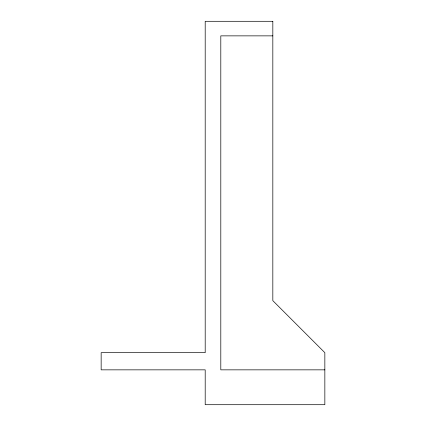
<?xml version="1.0" encoding="UTF-8"?>
<svg xmlns="http://www.w3.org/2000/svg" width="426" height="426" viewBox="0 0 426 426"><rect width="100%" height="100%" fill="white"/><g stroke="black" fill="none" stroke-linecap="round" stroke-linejoin="round"><path stroke-width="0.64" d="M272.826 35.864L220.801 35.864L220.801 369.848L324.846 369.848M272.826 21.3L205.199 21.3L205.199 352.68L101.154 352.68L101.154 369.848L205.199 369.848L205.199 404.7L324.846 404.7L324.846 352.68L272.826 300.655L272.826 21.3"/></g></svg>
